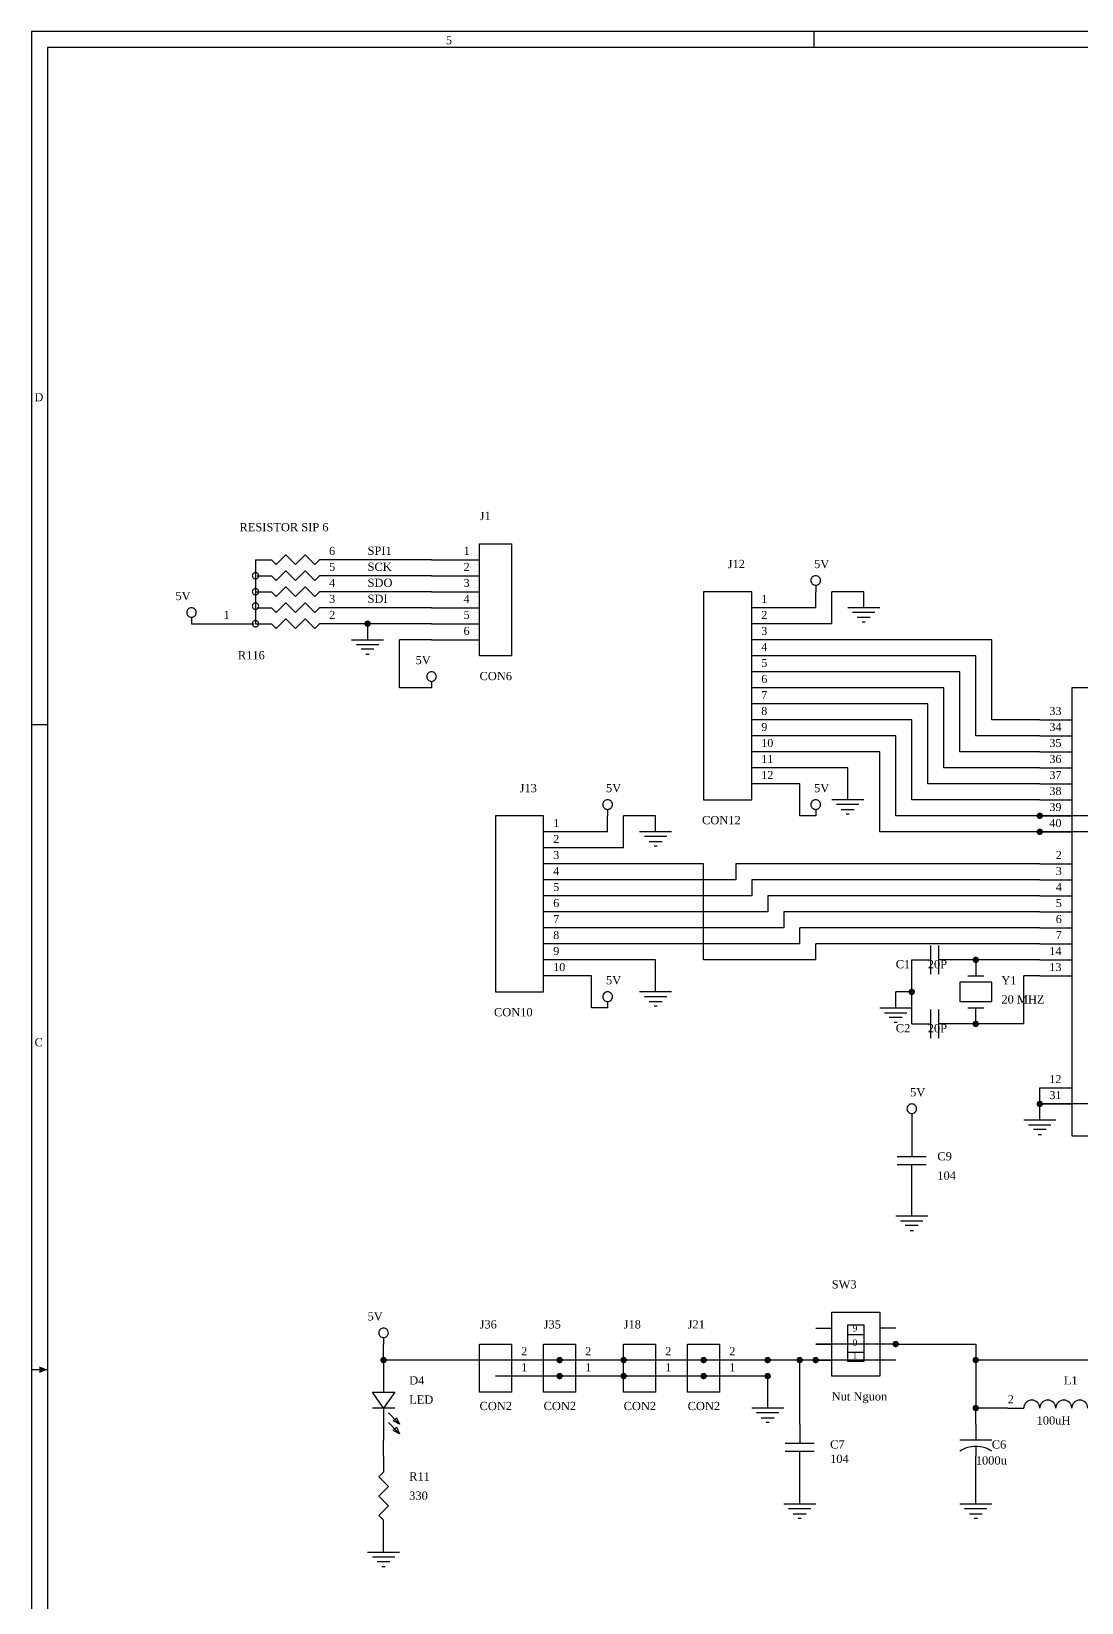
# Model space of a CAD drawing. Extents: x -3 to 593, y 3 to 422.
# Drawn here: x -2.5 to 164.1, y 173.1 to 422.4 of the extents above; entities that cross this region are included whole.
import ezdxf

# ---------------------------------------------------------------- set-up
doc = ezdxf.new("R2010")
doc.units = 0
doc.header["$MEASUREMENT"] = 0
for name, color, linetype in [('PARTS', 7, 'Continuous'), ('PARTTEXT', 7, 'Continuous'), ('TITLE', 7, 'Continuous'), ('WIRE', 7, 'Continuous'), ('WIRETEXT', 7, 'Continuous')]:
    doc.layers.add(name, color=color, linetype=linetype)
doc.styles.get("Standard").update_dxf_attribs({"font": 'times_0.ttf'})

msp = doc.modelspace()

# ---------------------------------------------------------------- linework, layer by layer
at = {"layer": 'PARTS'}
for p, q in [((50.8, 338.582), (43.18, 338.582)), ((60.96, 338.582), (68.58, 338.582)), ((50.8, 336.042), (43.18, 336.042)), ((60.96, 336.042), (68.58, 336.042)), ((50.8, 333.502), (43.18, 333.502)), ((60.96, 333.502), (68.58, 333.502)), ((50.8, 330.962), (43.18, 330.962)), ((60.96, 330.962), (68.58, 330.962)), ((119.38, 330.962), (111.76, 330.962)), ((22.86, 328.422), (30.48, 328.422)), ((50.8, 328.422), (43.18, 328.422)), ((60.96, 328.422), (68.58, 328.422)), ((119.38, 328.422), (111.76, 328.422)), ((60.96, 325.882), (68.58, 325.882)), ((119.38, 325.882), (111.76, 325.882)), ((119.38, 323.342), (111.76, 323.342)), ((119.38, 320.802), (111.76, 320.802)), ((119.38, 318.262), (111.76, 318.262)), ((119.38, 315.722), (111.76, 315.722)), ((119.38, 313.182), (111.76, 313.182)), ((157.48, 313.182), (162.56, 313.182)), ((119.38, 310.642), (111.76, 310.642)), ((157.48, 310.642), (162.56, 310.642)), ((119.38, 308.102), (111.76, 308.102)), ((157.48, 308.102), (162.56, 308.102)), ((119.38, 305.562), (111.76, 305.562)), ((157.48, 305.562), (162.56, 305.562)), ((119.38, 303.022), (111.76, 303.022)), ((157.48, 303.022), (162.56, 303.022)), ((157.48, 300.482), (162.56, 300.482)), ((157.48, 297.942), (162.56, 297.942)), ((86.36, 295.402), (78.74, 295.402)), ((157.48, 295.402), (162.56, 295.402)), ((86.36, 292.862), (78.74, 292.862)), ((86.36, 290.322), (78.74, 290.322)), ((157.48, 290.322), (162.56, 290.322)), ((86.36, 287.782), (78.74, 287.782)), ((157.48, 287.782), (162.56, 287.782)), ((86.36, 285.242), (78.74, 285.242)), ((157.48, 285.242), (162.56, 285.242)), ((86.36, 282.702), (78.74, 282.702)), ((157.48, 282.702), (162.56, 282.702)), ((86.36, 280.162), (78.74, 280.162)), ((157.48, 280.162), (162.56, 280.162)), ((86.36, 277.622), (78.74, 277.622)), ((157.48, 277.622), (162.56, 277.622)), ((86.36, 275.082), (78.74, 275.082)), ((137.16, 275.082), (139.7, 275.082)), ((144.78, 275.082), (142.24, 275.082)), ((147.32, 275.082), (147.32, 272.542)), ((157.48, 275.082), (162.56, 275.082)), ((86.36, 272.542), (78.74, 272.542)), ((157.48, 272.542), (162.56, 272.542)), ((147.32, 264.922), (147.32, 267.462)), ((137.16, 264.922), (139.7, 264.922)), ((144.78, 264.922), (142.24, 264.922)), ((157.48, 254.762), (162.56, 254.762)), ((157.48, 252.222), (162.56, 252.222)), ((137.16, 247.142), (137.16, 244.602)), ((137.16, 239.522), (137.16, 242.062)), ((121.92, 216.662), (124.46, 216.662)), ((134.62, 216.662), (132.08, 216.662)), ((121.92, 214.122), (124.46, 214.122)), ((134.62, 214.122), (132.08, 214.122)), ((53.34, 211.582), (53.34, 209.042)), ((81.28, 211.582), (73.66, 211.582)), ((91.44, 211.582), (83.82, 211.582)), ((104.14, 211.582), (96.52, 211.582)), ((114.3, 211.582), (106.68, 211.582)), ((121.92, 211.582), (124.46, 211.582)), ((134.62, 211.582), (132.08, 211.582)), ((81.28, 209.042), (73.66, 209.042)), ((91.44, 209.042), (83.82, 209.042)), ((104.14, 209.042), (96.52, 209.042)), ((114.3, 209.042), (106.68, 209.042)), ((152.4, 203.962), (154.94, 203.962)), ((119.38, 201.422), (119.38, 198.882)), ((147.32, 201.422), (147.32, 198.882)), ((53.34, 196.342), (53.34, 198.882)), ((53.34, 196.342), (53.34, 193.802)), ((119.38, 193.802), (119.38, 196.342)), ((147.32, 193.802), (147.32, 196.342)), ((53.34, 183.642), (53.34, 186.182))]:
    msp.add_line(p, q, dxfattribs=at)
for points in [[(36.322, 337.82), (37.846, 339.344)], [(37.846, 339.344), (39.37, 337.82)], [(39.37, 337.82), (40.894, 339.344)], [(40.894, 339.344), (42.418, 337.82)], [(33.02, 338.582), (35.56, 338.582)], [(33.02, 338.582), (33.02, 328.422)], [(35.56, 338.582), (36.322, 337.82)], [(36.322, 335.28), (37.846, 336.804)], [(37.846, 336.804), (39.37, 335.28)], [(39.37, 335.28), (40.894, 336.804)], [(40.894, 336.804), (42.418, 335.28)], [(42.418, 337.82), (43.18, 338.582)], [(33.274, 336.042), (35.56, 336.042)], [(35.56, 336.042), (36.322, 335.28)], [(36.322, 332.74), (37.846, 334.264)], [(37.846, 334.264), (39.37, 332.74)], [(39.37, 332.74), (40.894, 334.264)], [(40.894, 334.264), (42.418, 332.74)], [(42.418, 335.28), (43.18, 336.042)], [(121.92, 334.518), (121.92, 333.502)], [(33.02, 333.502), (35.56, 333.502)], [(35.56, 333.502), (36.322, 332.74)], [(36.322, 330.2), (37.846, 331.724)], [(37.846, 331.724), (39.37, 330.2)], [(39.37, 330.2), (40.894, 331.724)], [(40.894, 331.724), (42.418, 330.2)], [(42.418, 332.74), (43.18, 333.502)], [(22.86, 329.438), (22.86, 328.422)], [(33.274, 330.962), (35.56, 330.962)], [(35.56, 330.962), (36.322, 330.2)], [(36.322, 327.66), (37.846, 329.184)], [(37.846, 329.184), (39.37, 327.66)], [(39.37, 327.66), (40.894, 329.184)], [(40.894, 329.184), (42.418, 327.66)], [(42.418, 330.2), (43.18, 330.962)], [(132.08, 330.962), (127, 330.962)], [(131.318, 330.2), (127.762, 330.2)], [(128.524, 329.438), (130.556, 329.438)], [(30.48, 328.422), (32.766, 328.422)], [(33.02, 328.422), (35.56, 328.422)], [(35.56, 328.422), (36.322, 327.66)], [(42.418, 327.66), (43.18, 328.422)], [(129.794, 328.676), (129.286, 328.676)], [(48.26, 325.882), (53.34, 325.882)], [(49.022, 325.12), (52.578, 325.12)], [(51.816, 324.358), (49.784, 324.358)], [(50.546, 323.596), (51.054, 323.596)], [(60.96, 319.278), (60.96, 318.262)], [(129.54, 300.482), (124.46, 300.482)], [(128.778, 299.72), (125.222, 299.72)], [(88.9, 298.958), (88.9, 297.942)], [(121.92, 298.958), (121.92, 297.942)], [(125.984, 298.958), (128.016, 298.958)], [(127.254, 298.196), (126.746, 298.196)], [(99.06, 295.402), (93.98, 295.402)], [(98.298, 294.64), (94.742, 294.64)], [(95.504, 293.878), (97.536, 293.878)], [(96.774, 293.116), (96.266, 293.116)], [(140.208, 272.796), (140.208, 277.368)], [(141.478, 272.796), (141.478, 277.368)], [(139.7, 275.082), (140.208, 275.082)], [(142.24, 275.082), (141.478, 275.082)], [(146.05, 272.542), (148.59, 272.542)], [(99.06, 270.002), (93.98, 270.002)], [(149.86, 271.526), (144.78, 271.526)], [(144.78, 271.526), (144.78, 268.478)], [(149.86, 268.478), (149.86, 271.526)], [(88.9, 268.478), (88.9, 267.462)], [(98.298, 269.24), (94.742, 269.24)], [(95.504, 268.478), (97.536, 268.478)], [(96.774, 267.716), (96.266, 267.716)], [(132.08, 267.462), (137.16, 267.462)], [(140.208, 262.636), (140.208, 267.208)], [(141.478, 262.636), (141.478, 267.208)], [(144.78, 268.478), (149.86, 268.478)], [(146.05, 267.462), (148.59, 267.462)], [(132.842, 266.7), (136.398, 266.7)], [(135.636, 265.938), (133.604, 265.938)], [(134.366, 265.176), (134.874, 265.176)], [(139.7, 264.922), (140.208, 264.922)], [(142.24, 264.922), (141.478, 264.922)], [(137.16, 250.698), (137.16, 249.682)], [(154.94, 249.682), (160.02, 249.682)], [(155.702, 248.92), (159.258, 248.92)], [(158.496, 248.158), (156.464, 248.158)], [(157.226, 247.396), (157.734, 247.396)], [(137.16, 244.602), (137.16, 243.84)], [(139.446, 243.84), (134.874, 243.84)], [(139.446, 242.57), (134.874, 242.57)], [(137.16, 242.062), (137.16, 242.57)], [(134.62, 234.442), (139.7, 234.442)], [(135.382, 233.68), (138.938, 233.68)], [(138.176, 232.918), (136.144, 232.918)], [(136.906, 232.156), (137.414, 232.156)], [(53.34, 215.138), (53.34, 214.122)], [(127, 215.646), (129.54, 215.646)], [(127, 212.852), (129.54, 212.852)], [(53.34, 209.042), (53.34, 206.502)], [(55.118, 203.962), (51.562, 203.962)], [(53.34, 203.962), (53.34, 198.882)], [(55.626, 201.676), (54.102, 203.2)], [(116.84, 203.962), (111.76, 203.962)], [(116.078, 203.2), (112.522, 203.2)], [(113.284, 202.438), (115.316, 202.438)], [(55.626, 200.152), (54.102, 201.676)], [(114.554, 201.676), (114.046, 201.676)], [(117.094, 198.374), (121.666, 198.374)], [(117.094, 197.104), (121.666, 197.104)], [(119.38, 198.882), (119.38, 198.374)], [(119.38, 196.342), (119.38, 197.104)], [(149.86, 198.882), (144.78, 198.882)], [(147.32, 197.866), (147.32, 196.342)], [(52.578, 193.04), (53.34, 193.802)], [(54.102, 191.516), (52.578, 193.04)], [(52.578, 189.992), (54.102, 191.516)], [(54.102, 188.468), (52.578, 189.992)], [(52.578, 186.944), (54.102, 188.468)], [(121.92, 188.722), (116.84, 188.722)], [(121.158, 187.96), (117.602, 187.96)], [(118.364, 187.198), (120.396, 187.198)], [(149.86, 188.722), (144.78, 188.722)], [(149.098, 187.96), (145.542, 187.96)], [(146.304, 187.198), (148.336, 187.198)], [(53.34, 186.182), (52.578, 186.944)], [(119.634, 186.436), (119.126, 186.436)], [(147.574, 186.436), (147.066, 186.436)], [(50.8, 181.102), (55.88, 181.102)], [(51.562, 180.34), (55.118, 180.34)], [(54.356, 179.578), (52.324, 179.578)], [(53.086, 178.816), (53.594, 178.816)]]:
    msp.add_lwpolyline(points, dxfattribs=at)
for points in [[(68.58, 341.122), (73.66, 341.122), (73.66, 323.342), (68.58, 323.342)], [(111.76, 333.502), (104.14, 333.502), (104.14, 300.482), (111.76, 300.482)], [(162.56, 247.142), (220.98, 247.142), (220.98, 318.262), (162.56, 318.262)], [(78.74, 297.942), (71.12, 297.942), (71.12, 270.002), (78.74, 270.002)], [(124.46, 219.202), (132.08, 219.202), (132.08, 209.042), (124.46, 209.042)], [(127, 217.17), (129.54, 217.17), (129.54, 211.328), (127, 211.328)], [(73.66, 206.502), (68.58, 206.502), (68.58, 214.122), (73.66, 214.122)], [(83.82, 206.502), (78.74, 206.502), (78.74, 214.122), (83.82, 214.122)], [(96.52, 206.502), (91.44, 206.502), (91.44, 214.122), (96.52, 214.122)], [(106.68, 206.502), (101.6, 206.502), (101.6, 214.122), (106.68, 214.122)], [(53.34, 203.962), (53.34, 203.962), (51.562, 206.502), (55.118, 206.502), (53.34, 203.962)], [(55.372, 202.438), (55.372, 202.438), (55.88, 201.422), (54.864, 201.93), (55.372, 202.438)], [(55.372, 200.914), (55.372, 200.914), (55.88, 199.898), (54.864, 200.406), (55.372, 200.914)]]:
    msp.add_lwpolyline(points, close=True, dxfattribs=at)
for points in [[(33.528, 336.042, 0.0985), (33.4893, 336.2364, 0.0985), (33.3792, 336.4012, 0.0985), (33.2144, 336.5113, 0.0985), (33.02, 336.55, 0.0985), (32.8256, 336.5113, 0.0985), (32.6608, 336.4012, 0.0985), (32.5507, 336.2364, 0.0985), (32.512, 336.042, 0.0985), (32.5507, 335.8476, 0.0985), (32.6608, 335.6828, 0.0985), (32.8256, 335.5727, 0.0985), (33.02, 335.534, 0.0985), (33.2144, 335.5727, 0.0985), (33.3792, 335.6828, 0.0985), (33.4893, 335.8476, 0.0985)], [(122.682, 335.28, 0.0985), (122.624, 335.5716, 0.0985), (122.4588, 335.8188, 0.0985), (122.2116, 335.984, 0.0985), (121.92, 336.042, 0.0985), (121.6284, 335.984, 0.0985), (121.3812, 335.8188, 0.0985), (121.216, 335.5716, 0.0985), (121.158, 335.28, 0.0985), (121.216, 334.9884, 0.0985), (121.3812, 334.7412, 0.0985), (121.6284, 334.576, 0.0985), (121.92, 334.518, 0.0985), (122.2116, 334.576, 0.0985), (122.4588, 334.7412, 0.0985), (122.624, 334.9884, 0.0985)], [(33.528, 333.502, 0.0985), (33.4893, 333.6964, 0.0985), (33.3792, 333.8612, 0.0985), (33.2144, 333.9713, 0.0985), (33.02, 334.01, 0.0985), (32.8256, 333.9713, 0.0985), (32.6608, 333.8612, 0.0985), (32.5507, 333.6964, 0.0985), (32.512, 333.502, 0.0985), (32.5507, 333.3076, 0.0985), (32.6608, 333.1428, 0.0985), (32.8256, 333.0327, 0.0985), (33.02, 332.994, 0.0985), (33.2144, 333.0327, 0.0985), (33.3792, 333.1428, 0.0985), (33.4893, 333.3076, 0.0985)], [(33.528, 331.216, 0.0985), (33.4893, 331.4104, 0.0985), (33.3792, 331.5752, 0.0985), (33.2144, 331.6853, 0.0985), (33.02, 331.724, 0.0985), (32.8256, 331.6853, 0.0985), (32.6608, 331.5752, 0.0985), (32.5507, 331.4104, 0.0985), (32.512, 331.216, 0.0985), (32.5507, 331.0216, 0.0985), (32.6608, 330.8568, 0.0985), (32.8256, 330.7467, 0.0985), (33.02, 330.708, 0.0985), (33.2144, 330.7467, 0.0985), (33.3792, 330.8568, 0.0985), (33.4893, 331.0216, 0.0985)], [(23.622, 330.2, 0.0985), (23.564, 330.4916, 0.0985), (23.3988, 330.7388, 0.0985), (23.1516, 330.904, 0.0985), (22.86, 330.962, 0.0985), (22.5684, 330.904, 0.0985), (22.3212, 330.7388, 0.0985), (22.156, 330.4916, 0.0985), (22.098, 330.2, 0.0985), (22.156, 329.9084, 0.0985), (22.3212, 329.6612, 0.0985), (22.5684, 329.496, 0.0985), (22.86, 329.438, 0.0985), (23.1516, 329.496, 0.0985), (23.3988, 329.6612, 0.0985), (23.564, 329.9084, 0.0985)], [(33.528, 328.422, 0.0985), (33.4893, 328.6164, 0.0985), (33.3792, 328.7812, 0.0985), (33.2144, 328.8913, 0.0985), (33.02, 328.93, 0.0985), (32.8256, 328.8913, 0.0985), (32.6608, 328.7812, 0.0985), (32.5507, 328.6164, 0.0985), (32.512, 328.422, 0.0985), (32.5507, 328.2276, 0.0985), (32.6608, 328.0628, 0.0985), (32.8256, 327.9527, 0.0985), (33.02, 327.914, 0.0985), (33.2144, 327.9527, 0.0985), (33.3792, 328.0628, 0.0985), (33.4893, 328.2276, 0.0985)], [(61.722, 320.04, 0.0985), (61.664, 320.3316, 0.0985), (61.4988, 320.5788, 0.0985), (61.2516, 320.744, 0.0985), (60.96, 320.802, 0.0985), (60.6684, 320.744, 0.0985), (60.4212, 320.5788, 0.0985), (60.256, 320.3316, 0.0985), (60.198, 320.04, 0.0985), (60.256, 319.7484, 0.0985), (60.4212, 319.5012, 0.0985), (60.6684, 319.336, 0.0985), (60.96, 319.278, 0.0985), (61.2516, 319.336, 0.0985), (61.4988, 319.5012, 0.0985), (61.664, 319.7484, 0.0985)], [(89.662, 299.72, 0.0985), (89.604, 300.0116, 0.0985), (89.4388, 300.2588, 0.0985), (89.1916, 300.424, 0.0985), (88.9, 300.482, 0.0985), (88.6084, 300.424, 0.0985), (88.3612, 300.2588, 0.0985), (88.196, 300.0116, 0.0985), (88.138, 299.72, 0.0985), (88.196, 299.4284, 0.0985), (88.3612, 299.1812, 0.0985), (88.6084, 299.016, 0.0985), (88.9, 298.958, 0.0985), (89.1916, 299.016, 0.0985), (89.4388, 299.1812, 0.0985), (89.604, 299.4284, 0.0985)], [(122.682, 299.72, 0.0985), (122.624, 300.0116, 0.0985), (122.4588, 300.2588, 0.0985), (122.2116, 300.424, 0.0985), (121.92, 300.482, 0.0985), (121.6284, 300.424, 0.0985), (121.3812, 300.2588, 0.0985), (121.216, 300.0116, 0.0985), (121.158, 299.72, 0.0985), (121.216, 299.4284, 0.0985), (121.3812, 299.1812, 0.0985), (121.6284, 299.016, 0.0985), (121.92, 298.958, 0.0985), (122.2116, 299.016, 0.0985), (122.4588, 299.1812, 0.0985), (122.624, 299.4284, 0.0985)], [(89.662, 269.24, 0.0985), (89.604, 269.5316, 0.0985), (89.4388, 269.7788, 0.0985), (89.1916, 269.944, 0.0985), (88.9, 270.002, 0.0985), (88.6084, 269.944, 0.0985), (88.3612, 269.7788, 0.0985), (88.196, 269.5316, 0.0985), (88.138, 269.24, 0.0985), (88.196, 268.9484, 0.0985), (88.3612, 268.7012, 0.0985), (88.6084, 268.536, 0.0985), (88.9, 268.478, 0.0985), (89.1916, 268.536, 0.0985), (89.4388, 268.7012, 0.0985), (89.604, 268.9484, 0.0985)], [(137.922, 251.46, 0.0985), (137.864, 251.7516, 0.0985), (137.6988, 251.9988, 0.0985), (137.4516, 252.164, 0.0985), (137.16, 252.222, 0.0985), (136.8684, 252.164, 0.0985), (136.6212, 251.9988, 0.0985), (136.456, 251.7516, 0.0985), (136.398, 251.46, 0.0985), (136.456, 251.1684, 0.0985), (136.6212, 250.9212, 0.0985), (136.8684, 250.756, 0.0985), (137.16, 250.698, 0.0985), (137.4516, 250.756, 0.0985), (137.6988, 250.9212, 0.0985), (137.864, 251.1684, 0.0985)], [(54.102, 215.9, 0.0985), (54.044, 216.1916, 0.0985), (53.8788, 216.4388, 0.0985), (53.6316, 216.604, 0.0985), (53.34, 216.662, 0.0985), (53.0484, 216.604, 0.0985), (52.8012, 216.4388, 0.0985), (52.636, 216.1916, 0.0985), (52.578, 215.9, 0.0985), (52.636, 215.6084, 0.0985), (52.8012, 215.3612, 0.0985), (53.0484, 215.196, 0.0985), (53.34, 215.138, 0.0985), (53.6316, 215.196, 0.0985), (53.8788, 215.3612, 0.0985), (54.044, 215.6084, 0.0985)]]:
    msp.add_lwpolyline(points, format="xyb", close=True, dxfattribs=at)
for points in [[(157.48, 203.962, 1), (154.94, 203.962)], [(160.02, 203.962, 1), (157.48, 203.962)], [(162.56, 203.962, 1), (160.02, 203.962)], [(165.1, 203.962, 1), (162.56, 203.962)], [(147.32, 197.866, 0.1654), (144.78, 197.104)], [(149.86, 197.104, 0.1654), (147.32, 197.866)]]:
    msp.add_lwpolyline(points, format="xyb", dxfattribs=at)
at = {"layer": 'TITLE'}
for points in [[(-2.54, 2.54), (591.312, 2.54), (591.312, 422.402), (-2.54, 422.402)], [(0, 5.08), (588.772, 5.08), (588.772, 419.862), (0, 419.862)]]:
    msp.add_lwpolyline(points, close=True, dxfattribs=at)
for points in [[(121.666, 419.862), (121.666, 422.402)], [(-2.54, 312.42), (0, 312.42)], [(-2.54, 210.058), (0, 210.058)]]:
    msp.add_lwpolyline(points, dxfattribs=at)
msp.add_solid([(0, 210.058), (-1.27, 210.566), (-1.27, 209.55), (-1.27, 210.058)], dxfattribs=at)
msp.add_solid([(0, 210.058), (-1.27, 210.566), (-1.27, 209.55), (-1.27, 210.058)], dxfattribs=at)
msp.add_solid([(0, 210.058), (-1.27, 210.566), (-1.27, 209.55), (-1.27, 210.058)], dxfattribs=at)
at = {"layer": 'WIRE'}
for points in [[(60.96, 338.582), (50.8, 338.582)], [(60.96, 336.042), (50.8, 336.042)], [(60.96, 333.502), (50.8, 333.502)], [(121.92, 330.962), (121.92, 333.502)], [(129.54, 333.502), (124.46, 333.502)], [(124.46, 328.422), (124.46, 333.502)], [(129.54, 330.962), (129.54, 333.502)], [(60.96, 330.962), (50.8, 330.962)], [(121.92, 330.962), (119.38, 330.962)], [(60.96, 328.422), (50.8, 328.422)], [(50.8, 328.422), (50.8, 325.882)], [(124.46, 328.422), (119.38, 328.422)], [(60.96, 325.882), (55.88, 325.882)], [(55.88, 318.262), (55.88, 325.882)], [(149.86, 325.882), (119.38, 325.882)], [(149.86, 313.182), (149.86, 325.882)], [(147.32, 323.342), (119.38, 323.342)], [(147.32, 310.642), (147.32, 323.342)], [(144.78, 320.802), (119.38, 320.802)], [(144.78, 308.102), (144.78, 320.802)], [(60.96, 318.262), (55.88, 318.262)], [(142.24, 318.262), (119.38, 318.262)], [(142.24, 305.562), (142.24, 318.262)], [(139.7, 315.722), (119.38, 315.722)], [(139.7, 303.022), (139.7, 315.722)], [(137.16, 313.182), (119.38, 313.182)], [(137.16, 300.482), (137.16, 313.182)], [(157.48, 313.182), (149.86, 313.182)], [(134.62, 310.642), (119.38, 310.642)], [(134.62, 297.942), (134.62, 310.642)], [(157.48, 310.642), (147.32, 310.642)], [(132.08, 308.102), (119.38, 308.102)], [(132.08, 295.402), (132.08, 308.102)], [(157.48, 308.102), (144.78, 308.102)], [(127, 305.562), (119.38, 305.562)], [(127, 300.482), (127, 305.562)], [(157.48, 305.562), (142.24, 305.562)], [(119.38, 297.942), (119.38, 303.022)], [(157.48, 303.022), (139.7, 303.022)], [(157.48, 300.482), (137.16, 300.482)], [(88.9, 295.402), (88.9, 297.942)], [(96.52, 297.942), (91.44, 297.942)], [(91.44, 292.862), (91.44, 297.942)], [(96.52, 295.402), (96.52, 297.942)], [(121.92, 297.942), (119.38, 297.942)], [(157.48, 297.942), (134.62, 297.942)], [(193.04, 297.942), (157.48, 297.942)], [(88.9, 295.402), (86.36, 295.402)], [(157.48, 295.402), (132.08, 295.402)], [(190.5, 295.402), (157.48, 295.402)], [(91.44, 292.862), (86.36, 292.862)], [(104.14, 290.322), (86.36, 290.322)], [(104.14, 275.082), (104.14, 290.322)], [(157.48, 290.322), (109.22, 290.322)], [(109.22, 290.322), (109.22, 287.782)], [(109.22, 287.782), (86.36, 287.782)], [(157.48, 287.782), (111.76, 287.782)], [(111.76, 287.782), (111.76, 285.242)], [(111.76, 285.242), (86.36, 285.242)], [(157.48, 285.242), (114.3, 285.242)], [(114.3, 285.242), (114.3, 282.702)], [(114.3, 282.702), (86.36, 282.702)], [(157.48, 282.702), (116.84, 282.702)], [(116.84, 282.702), (116.84, 280.162)], [(116.84, 280.162), (86.36, 280.162)], [(157.48, 280.162), (119.38, 280.162)], [(119.38, 277.622), (119.38, 280.162)], [(119.38, 277.622), (86.36, 277.622)], [(157.48, 277.622), (121.92, 277.622)], [(121.92, 275.082), (121.92, 277.622)], [(96.52, 275.082), (86.36, 275.082)], [(96.52, 270.002), (96.52, 275.082)], [(121.92, 275.082), (104.14, 275.082)], [(137.16, 270.002), (137.16, 275.082)], [(147.32, 275.082), (144.78, 275.082)], [(157.48, 275.082), (147.32, 275.082)], [(86.36, 267.462), (86.36, 272.542)], [(154.94, 264.922), (154.94, 272.542)], [(157.48, 272.542), (154.94, 272.542)], [(134.62, 267.462), (134.62, 270.002)], [(137.16, 270.002), (134.62, 270.002)], [(137.16, 264.922), (137.16, 270.002)], [(88.9, 267.462), (86.36, 267.462)], [(147.32, 264.922), (144.78, 264.922)], [(154.94, 264.922), (147.32, 264.922)], [(157.48, 252.222), (157.48, 254.762)], [(157.48, 249.682), (157.48, 252.222)], [(182.88, 252.222), (157.48, 252.222)], [(137.16, 249.682), (137.16, 247.142)], [(137.16, 234.442), (137.16, 239.522)], [(53.34, 211.582), (53.34, 214.122)], [(134.62, 214.122), (121.92, 214.122)], [(134.62, 214.122), (147.32, 214.122)], [(147.32, 214.122), (147.32, 211.582)], [(81.28, 211.582), (53.34, 211.582)], [(91.44, 211.582), (81.28, 211.582)], [(104.14, 211.582), (91.44, 211.582)], [(114.3, 211.582), (104.14, 211.582)], [(119.38, 211.582), (114.3, 211.582)], [(119.38, 201.422), (119.38, 211.582)], [(121.92, 211.582), (119.38, 211.582)], [(134.62, 211.582), (121.92, 211.582)], [(208.28, 211.582), (147.32, 211.582)], [(147.32, 211.582), (147.32, 203.962)], [(81.28, 209.042), (71.12, 209.042)], [(91.44, 209.042), (81.28, 209.042)], [(104.14, 209.042), (91.44, 209.042)], [(114.3, 209.042), (104.14, 209.042)], [(114.3, 203.962), (114.3, 209.042)], [(152.4, 203.962), (147.32, 203.962)], [(147.32, 201.422), (147.32, 203.962)], [(119.38, 188.722), (119.38, 193.802)], [(147.32, 188.722), (147.32, 193.802)], [(53.34, 181.102), (53.34, 183.642)]]:
    msp.add_lwpolyline(points, dxfattribs=at)
at = {"layer": 'WIRE', "const_width": 0.508}
for points in [[(50.546, 328.422, 1), (51.054, 328.422, 1)], [(157.226, 297.942, 1), (157.734, 297.942, 1)], [(157.226, 295.402, 1), (157.734, 295.402, 1)], [(147.066, 275.082, 1), (147.574, 275.082, 1)], [(136.906, 270.002, 1), (137.414, 270.002, 1)], [(147.066, 264.922, 1), (147.574, 264.922, 1)], [(157.226, 252.222, 1), (157.734, 252.222, 1)], [(134.366, 214.122, 1), (134.874, 214.122, 1)], [(53.086, 211.582, 1), (53.594, 211.582, 1)], [(81.026, 211.582, 1), (81.534, 211.582, 1)], [(91.186, 211.582, 1), (91.694, 211.582, 1)], [(103.886, 211.582, 1), (104.394, 211.582, 1)], [(114.046, 211.582, 1), (114.554, 211.582, 1)], [(119.126, 211.582, 1), (119.634, 211.582, 1)], [(121.666, 211.582, 1), (122.174, 211.582, 1)], [(147.066, 211.582, 1), (147.574, 211.582, 1)], [(81.026, 209.042, 1), (81.534, 209.042, 1)], [(91.186, 209.042, 1), (91.694, 209.042, 1)], [(103.886, 209.042, 1), (104.394, 209.042, 1)], [(114.046, 209.042, 1), (114.554, 209.042, 1)], [(147.066, 203.962, 1), (147.574, 203.962, 1)]]:
    msp.add_lwpolyline(points, format="xyb", close=True, dxfattribs=at)

# ---------------------------------------------------------------- texts
at = {"layer": 'PARTS'}
for s, p in [('6', (44.704, 339.344)), ('1', (66.04, 339.344)), ('5', (44.704, 336.804)), ('2', (66.04, 336.804)), ('4', (44.704, 334.264)), ('3', (66.04, 334.264)), ('3', (44.704, 331.724)), ('4', (66.04, 331.724)), ('1', (113.284, 331.724)), ('1', (27.94, 329.184)), ('2', (44.704, 329.184)), ('5', (66.04, 329.184)), ('2', (113.284, 329.184)), ('6', (66.04, 326.644)), ('3', (113.284, 326.644)), ('4', (113.284, 324.104)), ('5', (113.284, 321.564)), ('6', (113.284, 319.024)), ('7', (113.284, 316.484)), ('8', (113.284, 313.944)), ('33', (159.004, 313.944)), ('9', (113.284, 311.404)), ('34', (159.004, 311.404)), ('10', (113.284, 308.864)), ('35', (159.004, 308.864)), ('11', (113.284, 306.324)), ('36', (159.004, 306.324)), ('12', (113.284, 303.784)), ('37', (159.004, 303.784)), ('38', (159.004, 301.244)), ('39', (159.004, 298.704)), ('1', (80.264, 296.164)), ('40', (159.004, 296.164)), ('2', (80.264, 293.624)), ('3', (80.264, 291.084)), ('2', (160.02, 291.084)), ('4', (80.264, 288.544)), ('3', (160.02, 288.544)), ('5', (80.264, 286.004)), ('4', (160.02, 286.004)), ('6', (80.264, 283.464)), ('5', (160.02, 283.464)), ('7', (80.264, 280.924)), ('6', (160.02, 280.924)), ('8', (80.264, 278.384)), ('7', (160.02, 278.384)), ('9', (80.264, 275.844)), ('14', (159.004, 275.844)), ('10', (80.264, 273.304)), ('13', (159.004, 273.304)), ('12', (159.004, 255.524)), ('31', (159.004, 252.984)), ('2', (75.184, 212.344)), ('2', (85.344, 212.344)), ('2', (98.044, 212.344)), ('2', (108.204, 212.344)), ('1', (75.184, 209.804)), ('1', (85.344, 209.804)), ('1', (98.044, 209.804)), ('1', (108.204, 209.804)), ('2', (152.4, 204.724))]:
    msp.add_text(s, height=1.27, dxfattribs=at).set_placement(p)
at = {"layer": 'PARTTEXT'}
for s, height, p in [('RESISTOR SIP 6', 1.3057, (30.48, 343.0883)), ('J1', 1.3057, (68.58, 344.8663)), ('J12', 1.3057, (107.95, 337.2463)), ('5V', 1.3057, (121.666, 337.2463)), ('5V', 1.3057, (20.32, 332.1663)), ('R116', 1.3057, (30.226, 322.7683)), ('5V', 1.3057, (58.42, 322.0063)), ('CON6', 1.3057, (68.58, 319.4663)), ('J13', 1.3057, (74.93, 301.6863)), ('5V', 1.3057, (88.646, 301.6863)), ('5V', 1.3057, (121.666, 301.6863)), ('CON12', 1.3057, (103.886, 296.6063)), ('C1', 1.3057, (134.62, 273.7463)), ('20P', 1.3057, (139.7, 273.7463)), ('5V', 1.3057, (88.646, 271.2063)), ('Y1', 1.3057, (151.384, 271.2063)), ('20 MHZ', 1.3057, (151.384, 268.1583)), ('CON10', 1.3057, (70.866, 266.1263)), ('C2', 1.3057, (134.62, 263.5863)), ('20P', 1.3057, (139.7, 263.5863)), ('5V', 1.3057, (136.906, 253.4263)), ('C9', 1.3057, (141.224, 243.2663)), ('104', 1.3057, (141.224, 240.2183)), ('SW3', 1.3057, (124.46, 222.9463)), ('5V', 1.3057, (50.8, 217.8663)), ('J36', 1.3057, (68.58, 216.5963)), ('J35', 1.3057, (78.74, 216.5963)), ('J18', 1.3057, (91.44, 216.5963)), ('J21', 1.3057, (101.6, 216.5963)), ('9', 1.0157, (127.762, 216.1243)), ('0', 1.0157, (127.762, 213.8383)), ('1', 1.0157, (127.762, 211.8063)), ('D4', 1.3057, (57.404, 207.7063)), ('L1', 1.3057, (161.29, 207.7063)), ('LED', 1.3057, (57.404, 204.6583)), ('CON2', 1.3057, (68.58, 203.6423)), ('CON2', 1.3057, (78.74, 203.6423)), ('CON2', 1.3057, (91.44, 203.6423)), ('CON2', 1.3057, (101.6, 203.6423)), ('Nut Nguon', 1.3057, (124.46, 205.1663)), ('100uH', 1.3057, (156.972, 201.3563)), ('C7', 1.3057, (124.206, 197.5463)), ('C6', 1.3057, (149.86, 197.5463)), ('104', 1.3057, (124.206, 195.2603)), ('1000u', 1.3057, (147.32, 195.0063)), ('R11', 1.3057, (57.404, 192.4663)), ('330', 1.3057, (57.404, 189.4183))]:
    msp.add_text(s, height=height, dxfattribs=at).set_placement(p)
at = {"layer": 'TITLE'}
for s, p in [('5', (63.246, 420.37)), ('D', (-2.032, 363.728)), ('C', (-2.032, 261.366))]:
    msp.add_text(s, height=1.27, dxfattribs=at).set_placement(p)
at = {"layer": 'WIRETEXT'}
for s, p in [('SPI1', (50.8, 339.344)), ('SCK', (50.8, 336.804)), ('SDO', (50.8, 334.264)), ('SDI', (50.8, 331.724))]:
    msp.add_text(s, height=1.3057, dxfattribs=at).set_placement(p)

doc.saveas('drawing.dxf')
